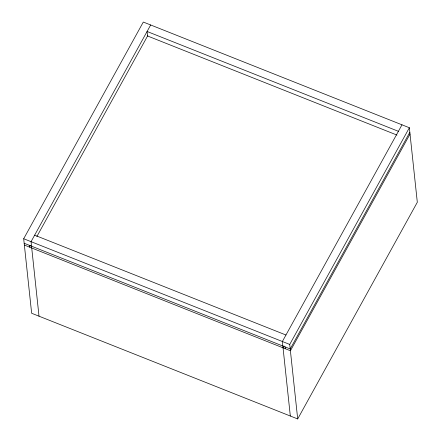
<?xml version="1.0" encoding="UTF-8"?>
<svg xmlns="http://www.w3.org/2000/svg" width="441" height="441" viewBox="0 0 441 441"><rect width="100%" height="100%" fill="white"/><g stroke="black" fill="none" stroke-linecap="round" stroke-linejoin="round"><path stroke-width="0.66" d="M23.687 238.741L143.303 22.05L409.353 127.741L417.313 202.259L297.697 418.95L31.647 313.259L23.687 238.741L289.731 344.432L297.697 418.95M150.673 24.977L31.052 241.668L39.012 316.186M30.473 245.29L29.475 247.098L29.282 245.29M36.851 236.552L147.834 35.512M401.988 124.814L282.367 341.505L290.327 416.023M283.039 347.828L284.037 346.025M289.731 344.432L409.353 127.741M409.838 132.256L290.217 348.947L24.167 243.256M410.031 134.064L290.41 350.755L24.36 245.064M398.399 131.313L147.085 31.476L147.564 35.991L396.961 135.067M34.641 235.169L285.955 335.006M285.101 346.918L285.294 348.721"/></g></svg>
